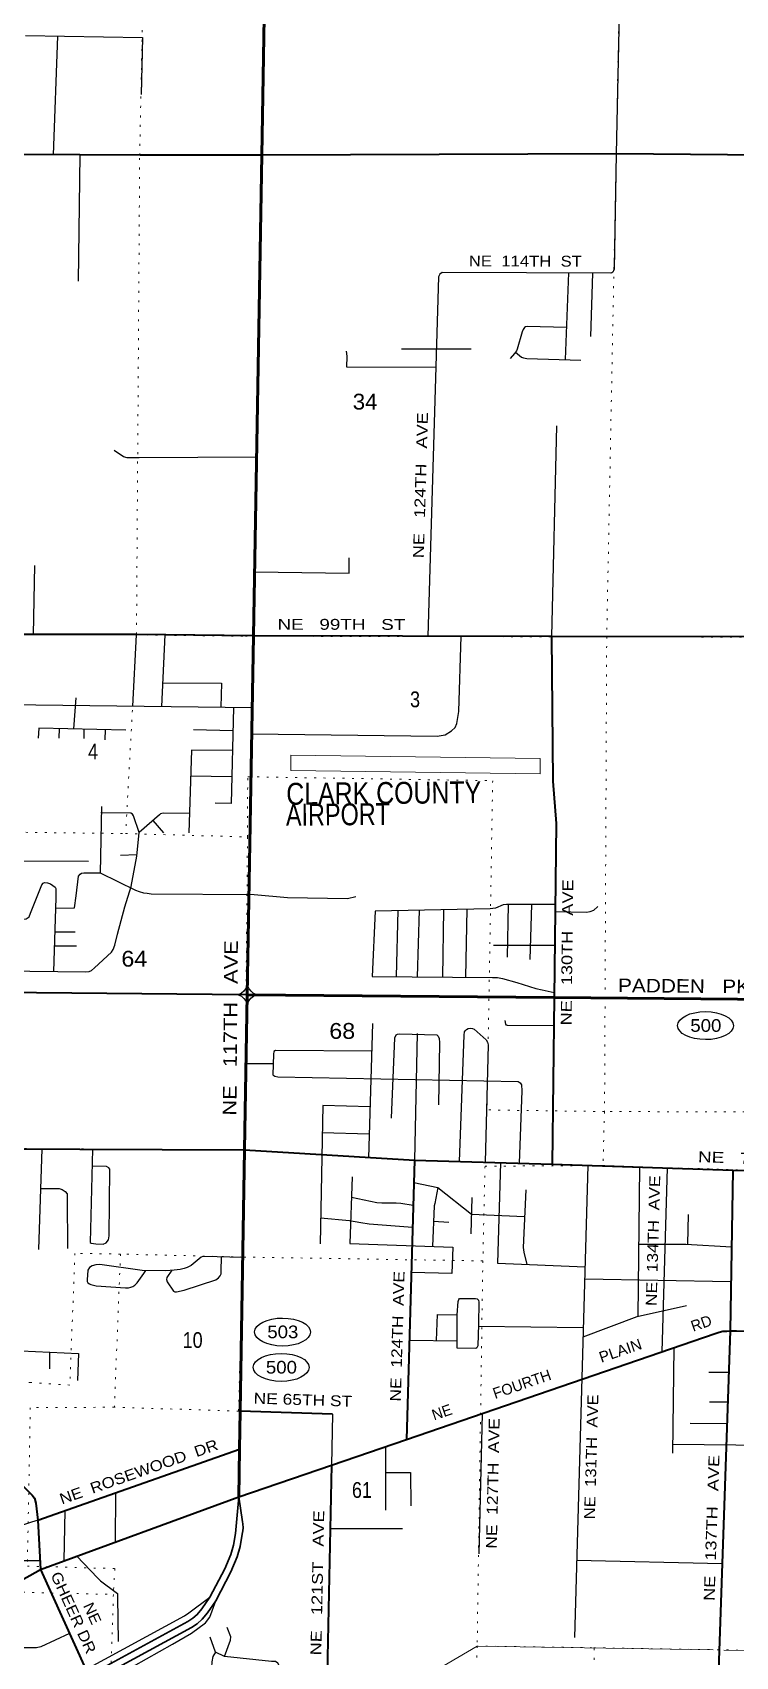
# Model space of a CAD drawing. Header units: feet. Extents: x -481249 to -254670, y -730376 to -544252.
# Drawn here: x -399431 to -391650, y -669031 to -651058 of the extents above; entities that cross this region are included whole.
import ezdxf
from ezdxf.enums import TextEntityAlignment as Align

# ---------------------------------------------------------------- set-up
doc = ezdxf.new("R2010")
doc.units = ezdxf.units.FT
doc.header["$LTSCALE"] = 70
doc.linetypes.add('DOTTED', pattern=[1.5, 0.3, -1.2])
for name, color, linetype, lineweight in [('17', 7, 'Continuous', 25), ('23', 7, 'Continuous', 70), ('24', 7, 'Continuous', 25), ('25', 7, 'Continuous', 25), ('26', 7, 'Continuous', 40), ('27', 7, 'Continuous', 13), ('29', 7, 'Continuous', 25), ('36', 7, 'Continuous', 13), ('39', 7, 'Continuous', 13), ('6', 7, 'DOTTED', 25), ('7', 7, 'DOTTED', 13)]:
    doc.layers.add(name, color=color, linetype=linetype, lineweight=lineweight)
doc.layers.add('30', color=7, linetype='Continuous')

msp = doc.modelspace()

# ---------------------------------------------------------------- linework, layer by layer
at = {"layer": '17'}
for centre, major_axis in [((-391982.37, -662049.19), (-309.24, 1)), ((-396663.13, -665439.86), (309.24, -1)), ((-396678.77, -665831.13), (309.24, -1))]:
    msp.add_ellipse(centre, major_axis=major_axis, ratio=0.500121, dxfattribs=at)
at = {"layer": '23'}
for p, q in [((-396893.91, -652415.02), (-396985.33, -657737)), ((-396985.33, -657737), (-397053.54, -661707.88)), ((-397053.54, -661707.88), (-397083.02, -663424.01)), ((-393657.5, -661739.13), (-397053.54, -661707.88)), ((-390371.77, -661769.36), (-393657.5, -661739.13)), ((-397139.9, -666735.03), (-397149, -667265))]:
    msp.add_line(p, q, dxfattribs=at)
for points in [[(-396757.68, -644483.98), (-396763.12, -644801.12), (-396893.91, -652415.02)], [(-397083.02, -663424.01), (-397132.69, -666315.54), (-397139.9, -666735.03)]]:
    msp.add_lwpolyline(points, dxfattribs=at)
at = {"layer": '23', "lineweight": 35}
for points in [[(-398808.06, -669242.66), (-397711, -668644), (-397655, -668608), (-397608, -668567), (-397556, -668503), (-397468, -668375), (-397303, -668061), (-397235, -667902), (-397205, -667797), (-397183, -667668), (-397149, -667265)], [(-398776.89, -669311.1), (-397672.71, -668708.55), (-397609.83, -668668.12), (-397553.85, -668619.29), (-397495.9, -668547.96), (-397403.68, -668413.82), (-397235.22, -668093.24), (-397164.18, -667927.15), (-397131.76, -667813.66), (-397109.49, -667677.74), (-397104, -667641), (-397101, -667605), (-397104, -667564), (-397107, -667540), (-397149, -667265)]]:
    msp.add_lwpolyline(points, dxfattribs=at)
at = {"layer": '24'}
for points in [[(-398839.22, -669174.23), (-397749.29, -668579.45), (-397700.17, -668547.88), (-397468, -668375)], [(-398745.73, -669379.53), (-397880.26, -668895.71), (-397671.28, -668772.5), (-397514.54, -668656.75), (-397469.76, -668597.01), (-397403.68, -668413.82)]]:
    msp.add_lwpolyline(points, dxfattribs=at)
at = {"layer": '25'}
for points in [[(-397051.82, -661607.89), (-397072.08, -661643.4), (-397092.38, -661666.51), (-397116.17, -661688.22), (-397153.54, -661706.96)], [(-397153.54, -661706.96), (-397119.67, -661721.83), (-397090.98, -661747.04), (-397072.08, -661771.55), (-397055.26, -661807.87)], [(-397055.26, -661807.87), (-397034.28, -661769.45), (-397013.28, -661746.34), (-396985.99, -661723.93), (-396953.54, -661708.8)], [(-396953.54, -661708.8), (-396988.09, -661688.92), (-397009.78, -661668.61), (-397032.88, -661642), (-397051.82, -661607.89)]]:
    msp.add_lwpolyline(points, dxfattribs=at)
at = {"layer": '26'}
for p, q in [((-395202, -663537), (-395292.05, -666627.82)), ((-396109.7, -666347.53), (-397132.69, -666315.54)), ((-399372, -667521), (-399343, -668068))]:
    msp.add_line(p, q, dxfattribs=at)
for points in [[(-396893.91, -652415.02), (-398240, -652417), (-403581, -652387), (-404873, -652373)], [(-387646, -652451), (-392967, -652400), (-396893.91, -652415.02)], [(-396985.33, -657737), (-398279, -657722), (-399671, -657722)], [(-383840.14, -657803.43), (-387759, -657754), (-390344, -657745), (-393686, -657741), (-396985.33, -657737)], [(-393686, -657741), (-393673, -659345), (-393634, -659813), (-393657.5, -661739.13), (-393680, -663583)], [(-397053.54, -661707.88), (-399775.43, -661682.84), (-403018, -661653)], [(-403060, -663365), (-399821, -663411), (-397083.02, -663424.01), (-395202, -663537), (-393680, -663583), (-391681, -663647), (-390385, -663686), (-388314, -663746)], [(-391681, -663647), (-391710.74, -665428.32), (-391902, -671008), (-391945, -673631)], [(-395292.05, -666627.82), (-391877, -665456), (-391831, -665441), (-391791, -665431), (-391748, -665429), (-391710.74, -665428.32)], [(-391710.74, -665428.32), (-391639, -665427), (-389694, -665466), (-389623, -665473), (-389566, -665482), (-389424, -665516), (-389126.03, -665583.12)], [(-399372, -667521), (-399372, -667521), (-397139.9, -666735.03)], [(-397149, -667265), (-396121.43, -666912.41), (-395292.05, -666627.82)], [(-399905, -666779), (-399435, -667246), (-399410, -667279), (-399394, -667334), (-399372, -667521)], [(-396121.43, -666912.41), (-396184, -669925), (-396175, -669976), (-396161, -670021), (-396133, -670077), (-395902, -670468), (-395888, -670501), (-395880, -670532), (-395874, -670563), (-395870, -670602), (-395858, -670986)], [(-401227, -669190), (-400155, -668523), (-399343, -668068), (-397149, -667265)], [(-399343, -668068), (-398839.22, -669174.23), (-398808.06, -669242.66)]]:
    msp.add_lwpolyline(points, dxfattribs=at)
at = {"layer": '29'}
for p, q in [((-392837.29, -645846.34), (-392970.45, -652399.97)), ((-399197.06, -652411.62), (-399150.66, -651098.28)), ((-398907.81, -652413.25), (-398925, -653812)), ((-393498.41, -653719.57), (-393534.42, -654679.23)), ((-393235.02, -653720.25), (-393256, -654423)), ((-394575, -654563), (-395348, -654562)), ((-393630, -655412), (-393686, -657741)), ((-399408.7, -656958.28), (-399424.24, -657722)), ((-398321.31, -658513.44), (-398279.15, -657725.32)), ((-397965.25, -657725.64), (-398002.35, -658517.45)), ((-399691.41, -658496.25), (-396998.95, -658530.04)), ((-398952, -658422), (-398975.55, -658766.01)), ((-399135.21, -658762.69), (-399141, -658869)), ((-398861.01, -658768.38), (-398864, -658871)), ((-398627.06, -658773.24), (-398630, -658885)), ((-397214.19, -658785.36), (-397649, -658774)), ((-397226.75, -659295.44), (-397680.33, -659287.74)), ((-398668, -659623), (-398682, -660357)), ((-397979, -659915), (-398097.27, -659777.45)), ((-399737, -660224.97), (-398811, -660229)), ((-398276.3, -660158.65), (-398457, -660168)), ((-395386.68, -660776.83), (-395404.4, -661506.41)), ((-395150.46, -660772), (-395172.49, -661508.5)), ((-394880.72, -660766.49), (-394894.29, -661511)), ((-394622.89, -660761.23), (-394637.12, -661513.32)), ((-394167.08, -660708.91), (-394179, -661293)), ((-393908.62, -660708.91), (-393928, -661319)), ((-399183.45, -661009.93), (-398960.24, -661010.63)), ((-399188.2, -661165.93), (-398944, -661167)), ((-393650.46, -661162.06), (-394330, -661164)), ((-395668, -662025), (-395711, -663511)), ((-395175, -662138), (-395202, -663537)), ((-397066.6, -662468.13), (-396766.25, -662468.13)), ((-395703.45, -663250.25), (-396223.35, -663236.21)), ((-399326.65, -663413.35), (-399365, -664526)), ((-393284.05, -663595.68), (-393433, -668819)), ((-392712.88, -663613.96), (-392731.96, -665265.22)), ((-392405.2, -663623.81), (-392467.04, -665658.46)), ((-394567.56, -663951.79), (-394578.56, -664353.79)), ((-394824, -664226), (-394992.04, -664216.83)), ((-392176, -664140), (-392180.1, -664468.19)), ((-393319.84, -664850.75), (-391701.58, -664879.49)), ((-394494.19, -665373.91), (-393335.18, -665388.68)), ((-399243.05, -665663.41), (-399242.04, -665845.58)), ((-395260.01, -665528.16), (-394732, -665536)), ((-392332.09, -665612.16), (-392348, -666779)), ((-391946.89, -665883.24), (-391726.32, -665882.98)), ((-391937.24, -666211.31), (-391737.61, -666212.06)), ((-396109.7, -666347.53), (-396121.43, -666912.41)), ((-394456.07, -666340.97), (-394490.48, -667894.98)), ((-392154, -666449), (-391745.8, -666451.12)), ((-395524.06, -666707.43), (-395523, -667411)), ((-391295.89, -666693.76), (-392346.72, -666685.15)), ((-398511.55, -667218.02), (-398517.45, -667765.85)), ((-399073.34, -667415.84), (-399082.96, -667972.83)), ((-399372, -667521), (-400381.69, -667850.57)), ((-396135.98, -667613.05), (-395334.45, -667615.13)), ((-400386.56, -667965.92), (-399348.19, -667970.05)), ((-393408.65, -667965.15), (-391798.95, -668001.64))]:
    msp.add_line(p, q, dxfattribs=at)
for points in [[(-399509, -651092), (-398212.76, -651114.7), (-398229.64, -651746.62)], [(-392970.45, -652399.97), (-392994.71, -653676.15), (-392999.86, -653694.73), (-393005.91, -653703.77), (-393009.5, -653709.8), (-393019.17, -653717.04), (-393029.66, -653720.77), (-394896, -653716), (-394923.76, -653733.92), (-394939, -653762), (-395056.01, -657739.34)], [(-393521.01, -654321.96), (-393954.58, -654312.82), (-393974.46, -654317.06), (-393985, -654323), (-394000.98, -654343.59), (-394013, -654371), (-394066, -654563), (-394074.52, -654581.18), (-394095, -654610), (-394145, -654667)], [(-394968.53, -654765.93), (-395953.83, -654760.88), (-395950, -654639), (-395955, -654585)], [(-394087.19, -654597.35), (-394020.27, -654649.93), (-393996, -654659), (-393959.4, -654667.39), (-393363, -654684)], [(-396951.32, -655757.04), (-398249, -655764), (-398384.05, -655766.72), (-398424, -655754), (-398527, -655683)], [(-396973.14, -657027.06), (-395924.9, -657040.3), (-395924.9, -656871.45)], [(-397003.95, -658820.64), (-394950.87, -658846.94), (-394864.08, -658832.47), (-394794, -658785), (-394753.18, -658750.46), (-394735, -658704), (-394713, -658573), (-394685.5, -657739.79)], [(-397990.01, -658254.06), (-397340.07, -658260.79), (-397348.4, -658525.65)], [(-397207.84, -658527.42), (-397234, -659590), (-397407.57, -659587.47)], [(-398398, -658778), (-399361, -658758), (-399369, -658867)], [(-397219.57, -659003.81), (-397670.37, -658998.91), (-397702, -659916)], [(-399769.14, -661443.94), (-398839, -661455), (-398803.53, -661449.64), (-398779.42, -661437.58), (-398743.25, -661411.05), (-398557.61, -661237.37), (-398538.32, -661206.01), (-398519, -661159), (-398491, -661036), (-398409, -660734), (-398339, -660510), (-398278, -660174), (-398249, -659912), (-398311.69, -659727.37), (-398323.75, -659710.49), (-398343, -659697), (-398673.07, -659692.95)], [(-397694.58, -659700.95), (-397986.21, -659698.43), (-398012.73, -659705.66), (-398027.19, -659715.31), (-398249, -659912)], [(-399754.03, -660871), (-399500, -660867), (-399468.96, -660846.61), (-399452, -660805), (-399329, -660490), (-399314.66, -660472.72), (-399297.78, -660465.49), (-399264, -660469), (-399232.68, -660479.96), (-399179, -660517), (-399172.41, -660530.62), (-399172, -660634), (-399196.88, -661450.74)], [(-399175.54, -660750.28), (-398965, -660744), (-398946, -660613), (-398921, -660395), (-398904.79, -660373.82), (-398887.91, -660361.77), (-398863, -660357), (-398682, -660357), (-398292, -660550), (-398249.01, -660564.38), (-398203.2, -660578.85), (-398162.21, -660583.68), (-398116, -660589), (-396977, -660597), (-396610, -660633), (-395944, -660644), (-395854, -660619)], [(-393644.93, -660708.91), (-394186.81, -660708.91), (-394223, -660713), (-394307.36, -660747.51), (-394367, -660756), (-395640, -660782), (-395672, -661504), (-394339, -661516), (-394283.25, -661517.02), (-394230.21, -661526.67), (-394070, -661573), (-393860, -661640), (-393791.38, -661654.52), (-393656.8, -661681.68)], [(-393175, -660732), (-393222.35, -660774.05), (-393263, -660790), (-393294.68, -660795.76), (-393645.92, -660790)], [(-394705.65, -663552), (-394652, -662153), (-394648.43, -662119.54), (-394643.61, -662106.27), (-394627.94, -662090.59), (-394611, -662080), (-394578.51, -662077.32), (-394560.42, -662079.73), (-394543, -662088), (-394409.72, -662206.37), (-394394.05, -662230.49), (-394386.81, -662263.06), (-394419.47, -663560.65)], [(-393661.33, -662052.88), (-394175, -662046), (-394186.67, -662043.54), (-394193, -662033), (-394200, -661993)], [(-395457, -663074), (-395420.06, -662185.87), (-395407, -662151), (-395391.12, -662144.86), (-395364, -662140), (-394957.09, -662149.69), (-394940.21, -662164.16), (-394930.56, -662190.7), (-394926, -662236), (-394937, -662925)], [(-395676.92, -662333.17), (-396741, -662325), (-396758.33, -662335.44), (-396763.16, -662364.39), (-396770, -662594), (-396748.69, -662608.05), (-396716, -662614), (-394055, -662667), (-394032.36, -662680.41), (-394020, -662706), (-394016, -662770), (-394043.79, -663572)], [(-395694.66, -662946.26), (-396217, -662932), (-396249, -664465)], [(-398768.03, -663416), (-398793, -664448), (-398780.25, -664457.16), (-398729, -664464), (-398650.03, -664466.81), (-398616.28, -664452.33), (-398589.75, -664418.56), (-398583, -664375), (-398575, -663636), (-398585, -663622), (-398611.45, -663607.96), (-398772.58, -663604.01)], [(-394253.11, -663565.68), (-394283, -664679), (-393316.06, -664718.3)], [(-399341.7, -663849.93), (-399137.13, -663851.62), (-399100.96, -663861.27), (-399068, -663883), (-399047.91, -663911.93), (-399047, -663961), (-399045, -664514)], [(-395893, -663723), (-395919, -664459), (-394779.87, -664501.83), (-394789.51, -664791.32), (-395238.19, -664779.26)], [(-395209.18, -663783.29), (-394946, -663839), (-394573, -664136), (-393984.39, -664160.15)], [(-394946, -663839), (-394977.59, -664019.33), (-394985, -664042), (-395003.17, -664493.43)], [(-393971, -663865), (-394000, -664504), (-393993.78, -664554.9), (-393959.23, -664692.16)], [(-395900.93, -663947.43), (-395619.01, -664007.27), (-395564, -664010), (-395407, -664011), (-395353.76, -664014.5), (-395216.55, -664036.3)], [(-396243.01, -664177.9), (-395922, -664205), (-395796, -664229), (-395705.82, -664243.69), (-395223.59, -664278.16)], [(-397103.46, -664613.91), (-397532.37, -664603.13), (-397546.84, -664605.54), (-397564.92, -664612.78), (-397675.84, -664702.04), (-397719, -664726), (-397750.6, -664735.81), (-397797.62, -664746.67), (-397862.73, -664755.11), (-397957, -664761), (-398217, -664759), (-398686, -664694), (-398729.61, -664696.02), (-398770.51, -664707.62), (-398799.45, -664726.92), (-398819, -664757), (-398827.27, -664861.28), (-398824.86, -664881.79), (-398819, -664894), (-398800.75, -664908.32), (-398785.07, -664915.56), (-398728, -664927), (-398400, -664951), (-398367.91, -664949.33), (-398343.79, -664944.5), (-398320.88, -664936.06), (-398299, -664922), (-398273.86, -664896.25), (-398200, -664791), (-398174.99, -664759.32)], [(-397890.49, -664756.84), (-397944.71, -664834.73), (-397949.53, -664858.85), (-397939, -664884), (-397870, -664986), (-397856.7, -664995.16), (-397836.2, -664995.16), (-397753, -664978), (-397401, -664863), (-397373.22, -664840.76), (-397355.13, -664817.84), (-397344.28, -664794.92), (-397342, -664768), (-397338.44, -664608)], [(-392722.73, -664467), (-392199, -664467), (-391695.22, -664498.76)], [(-393338.12, -665491.67), (-392740, -665267), (-392193, -665146)], [(-394960.68, -665532.6), (-394949.86, -665246.07), (-394730.43, -665248.48)], [(-399876.4, -665632.47), (-398921.32, -665679.12), (-398933.38, -665975.86)], [(-395523.63, -666994.26), (-395247.64, -666992.71), (-395242.82, -667364.23)], [(-398939.88, -667920.46), (-398712, -668159), (-398676.96, -668194.81), (-398504, -668321), (-398491.28, -668332.33), (-398489, -668374), (-398483, -668865)], [(-399019.89, -668777.5), (-399337, -668924), (-399385.92, -668935.48), (-399576, -668934), (-399914, -668909), (-399947.8, -668899.29), (-399971.91, -668882.4), (-400014, -668826), (-400163.6, -668527.82)], [(-397307, -669030), (-397238.48, -668851.21), (-397235, -668812), (-397278, -668709)], [(-396653, -669225), (-396715, -669105), (-396741.66, -669087.67), (-396787, -669085), (-397307, -669030), (-397406, -668983), (-397463, -668815)], [(-397406, -668983), (-397433.83, -669029.76), (-397448, -669088), (-397457, -669268), (-396811, -669310), (-396782.66, -669307.24), (-396753.72, -669295.18), (-396716, -669261), (-396653, -669225)]]:
    msp.add_lwpolyline(points, dxfattribs=at)
msp.add_lwpolyline([(-394730.43, -665248.48), (-394720.78, -665101.32), (-394712.33, -665079.61), (-394704, -665067), (-394529.07, -665067.54), (-394509, -665073), (-394495.31, -665088.05), (-394491.7, -665110.97), (-394494, -665354), (-394503.76, -665591.05), (-394508.58, -665607.94), (-394512.19, -665616.38), (-394525, -665621), (-394730.43, -665617.59), (-394730, -665560)], close=True, dxfattribs=at)
at = {"layer": '36'}
for p, q in [((-396570.78, -659056.4), (-393811.67, -659092.48)), ((-393811.67, -659092.48), (-393812.72, -659261.3))]:
    msp.add_line(p, q, dxfattribs=at)
msp.add_lwpolyline([(-396570.78, -659056.4), (-396571.82, -659225.23), (-393812.72, -659261.3)], dxfattribs=at)
at = {"layer": '39'}
for points in [[(-396025, -669806), (-394509.23, -668915.86), (-391896.07, -668957.88)], [(-391779.36, -668959.75), (-389541.97, -668995.72), (-386550, -669833)]]:
    msp.add_lwpolyline(points, dxfattribs=at)
at = {"layer": '6'}
msp.add_lwpolyline([(-414497.01, -657487.78), (-414390, -657488), (-408980, -657629), (-406891, -657642), (-403635, -657683), (-402893, -657721), (-400601, -657721), (-398280, -657721), (-397075, -657736), (-393076, -657743), (-387751, -657752), (-383840.14, -657803.55)], dxfattribs=at)
at = {"layer": '7'}
for p, q in [((-397083, -663424), (-400871, -663403)), ((-398457, -664577), (-398525, -666272)), ((-397150, -666315), (-397106, -664610)), ((-398941.29, -668334.3), (-398536, -668344))]:
    msp.add_line(p, q, dxfattribs=at)
for points in [[(-397978.02, -637104.89), (-398066, -641829), (-398139, -647148), (-398245, -652448), (-398280, -657721), (-398400, -659924)], [(-392698.49, -638717.67), (-392744, -641807), (-392869, -647165), (-392971, -652397), (-393076, -657743), (-393100, -663000), (-393118, -663597)], [(-415733.47, -652216.59), (-414296, -652204), (-408897, -652310), (-403582, -652388), (-398239, -652416), (-392971, -652397), (-387648, -652448), (-383751.77, -652450.16)], [(-397052, -659961), (-397049, -659295), (-394338, -659339), (-394401, -662978), (-394423, -663605), (-394447, -664653), (-394510, -668915), (-394529, -669931), (-397221, -669888)], [(-400660, -659895), (-398400, -659924), (-397052, -659961)], [(-397052, -659961), (-397083, -663424), (-397106, -664610)], [(-383927.51, -663095.68), (-387767, -663012), (-393100, -663000), (-394401, -662982)], [(-394423, -663605), (-393118, -663597), (-389077, -663729), (-389199, -668343), (-389209, -669001), (-393239, -668933), (-394510, -668915)], [(-394447, -664653), (-397106, -664610), (-398457, -664577), (-398961, -664570), (-399018, -666027), (-399452, -665999), (-401094, -665894)], [(-397150, -666315), (-398525, -666272), (-399455, -666277), (-399488, -668030), (-398520, -668058), (-398536, -668344), (-398570, -669440), (-398598, -670201), (-398611, -672027), (-398626, -672889)], [(-416018.2, -668137.95), (-414546, -668135), (-413001, -668144), (-409141, -668153), (-403842, -668217), (-399192.71, -668328.28)], [(-393213, -668941), (-393290, -673624), (-393353, -678909), (-393470.78, -682831.84)]]:
    msp.add_lwpolyline(points, dxfattribs=at)

# ---------------------------------------------------------------- texts
at = {"layer": '17'}
for s, rotation, width, p in [('NE   117TH   AVE', 89.487, 1.2, (-397175.01, -663045.58)), ('PADDEN   PKWY', 359.473, 1.15, (-392951.45, -661678.34))]:
    msp.add_text(s, height=150, rotation=rotation, dxfattribs=dict(at, width=width)).set_placement(p)
at = {"layer": '17', "width": 1.1}
for s, p in [('500', (-391978.91, -662117.49)), ('503', (-396660.42, -665508.17)), ('500', (-396676.06, -665899.44))]:
    msp.add_text(s, height=140, dxfattribs=at).set_placement(p, align=Align.CENTER)
at = {"layer": '27'}
for s, rotation, width, p in [('NE   99TH   ST', 359.931, 1.3, (-396719.72, -657667.63)), ('NE   130TH   AVE', 89.301, 1.25, (-393465.21, -662047.54)), ('NE   76TH   ST', 358.166, 1.3, (-392066.97, -663559.59)), ('NE  124TH  AVE', 88.331, 1.2, (-395355.11, -666210.98)), ('PLAIN', 18.939, 1.05, (-393135.9, -665781.57)), ('NE 65TH ST', 358.166, 1.2, (-396985.36, -666231.43)), ('NE  ROSEWOOD  DR', 19.398, 1.15, (-399105.35, -667349.75)), ('NE   137TH   AVE', 88.037, 1.25, (-391883.22, -668416.87)), ('NE   121ST   AVE', 88.81, 1.25, (-396235.2, -669019.24)), (' GHEER DR', 294.485, 1.15, (-399254.76, -668080.44)), ('NE', 294.485, 1.1, (-398873.99, -668467.11))]:
    msp.add_text(s, height=120, rotation=rotation, dxfattribs=dict(at, width=width)).set_placement(p)
for s, p in [('RD', (-392119.53, -665436.84)), ('FOURTH', (-394311.52, -666181.49)), ('NE', (-394986.38, -666419.34))]:
    msp.add_text(s, height=120, rotation=18.939, dxfattribs=at).set_placement(p)
at = {"layer": '30'}
for s, rotation, width, p in [('NE  114TH  ST', 359.854, 1.15, (-394602.28, -653646.75)), ('NE   124TH   AVE', 88.315, 1.25, (-395100.71, -656878.45)), ('NE  134TH  AVE', 88.367, 1.2, (-392524.16, -665153.83)), ('NE  131TH  AVE', 88.367, 1.15, (-393207.34, -667514.28)), ('NE  127TH  AVE', 88.732, 1.2, (-394292.67, -667838.56))]:
    msp.add_text(s, height=120, rotation=rotation, dxfattribs=dict(at, width=width)).set_placement(p)
at = {"layer": '36'}
for s, width, p in [('CLARK COUNTY', 0.85, (-396621.3, -659605.55)), ('AIRPORT', 0.8, (-396625.62, -659837.99))]:
    msp.add_text(s, height=242.3, rotation=0.512, dxfattribs=dict(at, width=width)).set_placement(p)
at = {"layer": '7'}
for s, width, p in [('34', 1.05, (-395886.4, -655231.13)), ('3', 0.85, (-395252.42, -658526.02)), ('4', 0.85, (-398816, -659103)), ('64', 1.1, (-398447.55, -661396.24)), ('68', 1.1, (-396146.32, -662195.17)), ('10', 0.85, (-397769.18, -665615.79)), ('61', 0.85, (-395895.44, -667275.12))]:
    msp.add_text(s, height=175, dxfattribs=dict(at, width=width)).set_placement(p)

doc.saveas('drawing.dxf')
